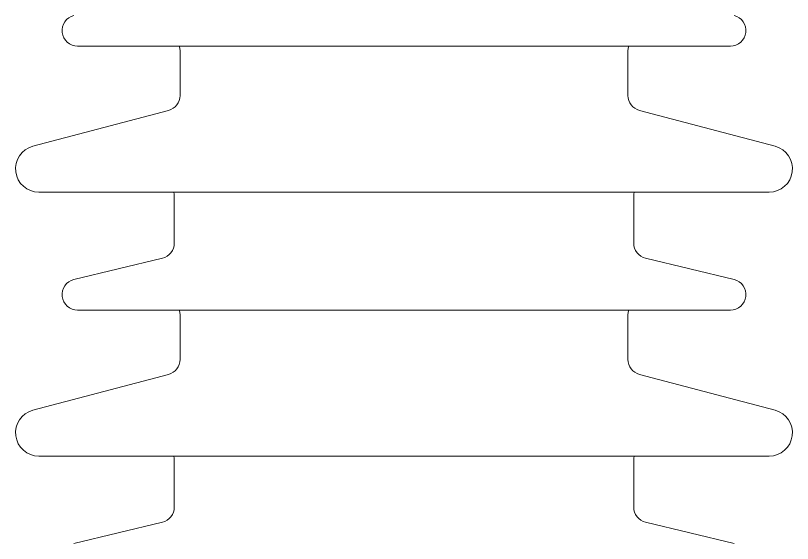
# Model space of a CAD drawing. Header units: millimetres. Extents: x 51507 to 66627, y -17810 to -7118.
# Drawn here: x 57742.2 to 57992.6, y -8959.7 to -8789.7 of the extents above; entities that cross this region are included whole.
import ezdxf

# ---------------------------------------------------------------- set-up
doc = ezdxf.new("R2010")
doc.units = ezdxf.units.MM
doc.header["$LTSCALE"] = 10
doc.layers.add('粗实线', color=4, linetype='Continuous', lineweight=18)

msp = doc.modelspace()

# ---------------------------------------------------------------- linework, layer by layer
at = {"layer": '粗实线'}
for p, q in [((57762.241, -8799.611), (57972.576, -8799.611)), ((57795.241, -8801.269), (57795.241, -8815.473)), ((57939.576, -8815.473), (57939.576, -8801.269)), ((57791.519, -8820.307), (57747.824, -8831.861)), ((57986.994, -8831.861), (57943.298, -8820.307)), ((57749.741, -8846.611), (57985.076, -8846.611)), ((57793.4, -8848.043), (57793.4, -8863.043)), ((57941.418, -8863.043), (57941.418, -8848.043)), ((57789.568, -8867.905), (57761.073, -8874.75)), ((57973.744, -8874.75), (57945.25, -8867.905)), ((57762.241, -8884.611), (57972.576, -8884.611)), ((57795.241, -8886.269), (57795.241, -8900.473)), ((57939.576, -8900.473), (57939.576, -8886.269)), ((57791.519, -8905.307), (57747.824, -8916.861)), ((57986.994, -8916.861), (57943.298, -8905.307)), ((57749.741, -8931.611), (57985.076, -8931.611)), ((57793.4, -8933.043), (57793.4, -8948.043)), ((57941.418, -8948.043), (57941.418, -8933.043)), ((57789.568, -8952.905), (57761.073, -8959.75)), ((57973.744, -8959.75), (57945.25, -8952.905))]:
    msp.add_line(p, q, dxfattribs=at)
for points in [[(57794.959, -8799.611), (57795.145, -8800.293), (57795.241, -8801.269)], [(57939.576, -8801.269), (57939.673, -8800.293), (57939.859, -8799.611)], [(57793.19, -8846.611), (57793.304, -8847.068), (57793.4, -8848.043)], [(57941.418, -8848.043), (57941.514, -8847.068), (57941.627, -8846.611)], [(57794.959, -8884.611), (57795.145, -8885.293), (57795.241, -8886.269)], [(57939.576, -8886.269), (57939.673, -8885.293), (57939.859, -8884.611)], [(57793.19, -8931.611), (57793.304, -8932.068), (57793.4, -8933.043)], [(57941.418, -8933.043), (57941.514, -8932.068), (57941.627, -8931.611)]]:
    msp.add_lwpolyline(points, dxfattribs=at)
for centre, radius, start, end in [((57762.241, -8794.611), 5, 103.50795, 270), ((57972.576, -8794.611), 5, 270, 76.49205), ((57790.241, -8815.473), 5, 284.81144, 0), ((57944.576, -8815.473), 5, 180, 255.18856), ((57749.741, -8839.111), 7.5, 104.81144, 270), ((57985.076, -8839.111), 7.5, 270, 75.18856), ((57788.4, -8863.043), 5, 283.50795, 360), ((57946.418, -8863.043), 5, 180, 256.49205), ((57762.241, -8879.611), 5, 103.50795, 270), ((57972.576, -8879.611), 5, 270, 76.49205), ((57790.241, -8900.473), 5, 284.81144, 0), ((57944.576, -8900.473), 5, 180, 255.18856), ((57749.741, -8924.111), 7.5, 104.81144, 270), ((57985.076, -8924.111), 7.5, 270, 75.18856), ((57788.4, -8948.043), 5, 283.50795, 360), ((57946.418, -8948.043), 5, 180, 256.49205)]:
    msp.add_arc(centre, radius, start, end, dxfattribs=at)

doc.saveas('drawing.dxf')
